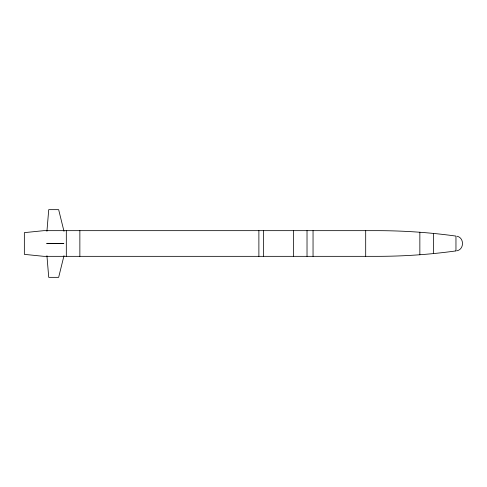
<?xml version="1.0" encoding="UTF-8"?>
<svg xmlns="http://www.w3.org/2000/svg" width="487" height="487" viewBox="0 0 487 487"><rect width="100%" height="100%" fill="white"/><g stroke="black" fill="none" stroke-linecap="round" stroke-linejoin="round"><path stroke-width="0.73" d="M46.929 231.27L48.73 209.653L58.653 209.653L63.992 231.319M63.992 255.681L58.653 277.346L48.73 277.346L46.929 255.73M457.074 250.768C464.3 249.174 464.3 237.826 457.074 236.232M46.807 243.652L63.876 243.5M46.807 243.348L63.639 243.427M433.393 233.419L433.393 253.581M419.855 232.256L419.855 254.744M365.694 230.661L365.694 256.339M313.044 230.661L313.044 256.339M307.023 230.661L307.023 256.339M293.484 230.661L293.484 256.339M263.394 230.661L263.394 256.339M258.883 230.661L258.883 256.339M79.862 230.661L79.862 256.339M66.317 230.661L66.317 256.339M455.96 250.915C429.887 254.524 403.565 256.326 377.248 256.339L43.8 256.339L24.35 254.36L24.35 232.64L43.8 230.661L377.248 230.661C403.565 230.674 429.887 232.476 455.96 236.085L455.96 250.915"/></g></svg>
